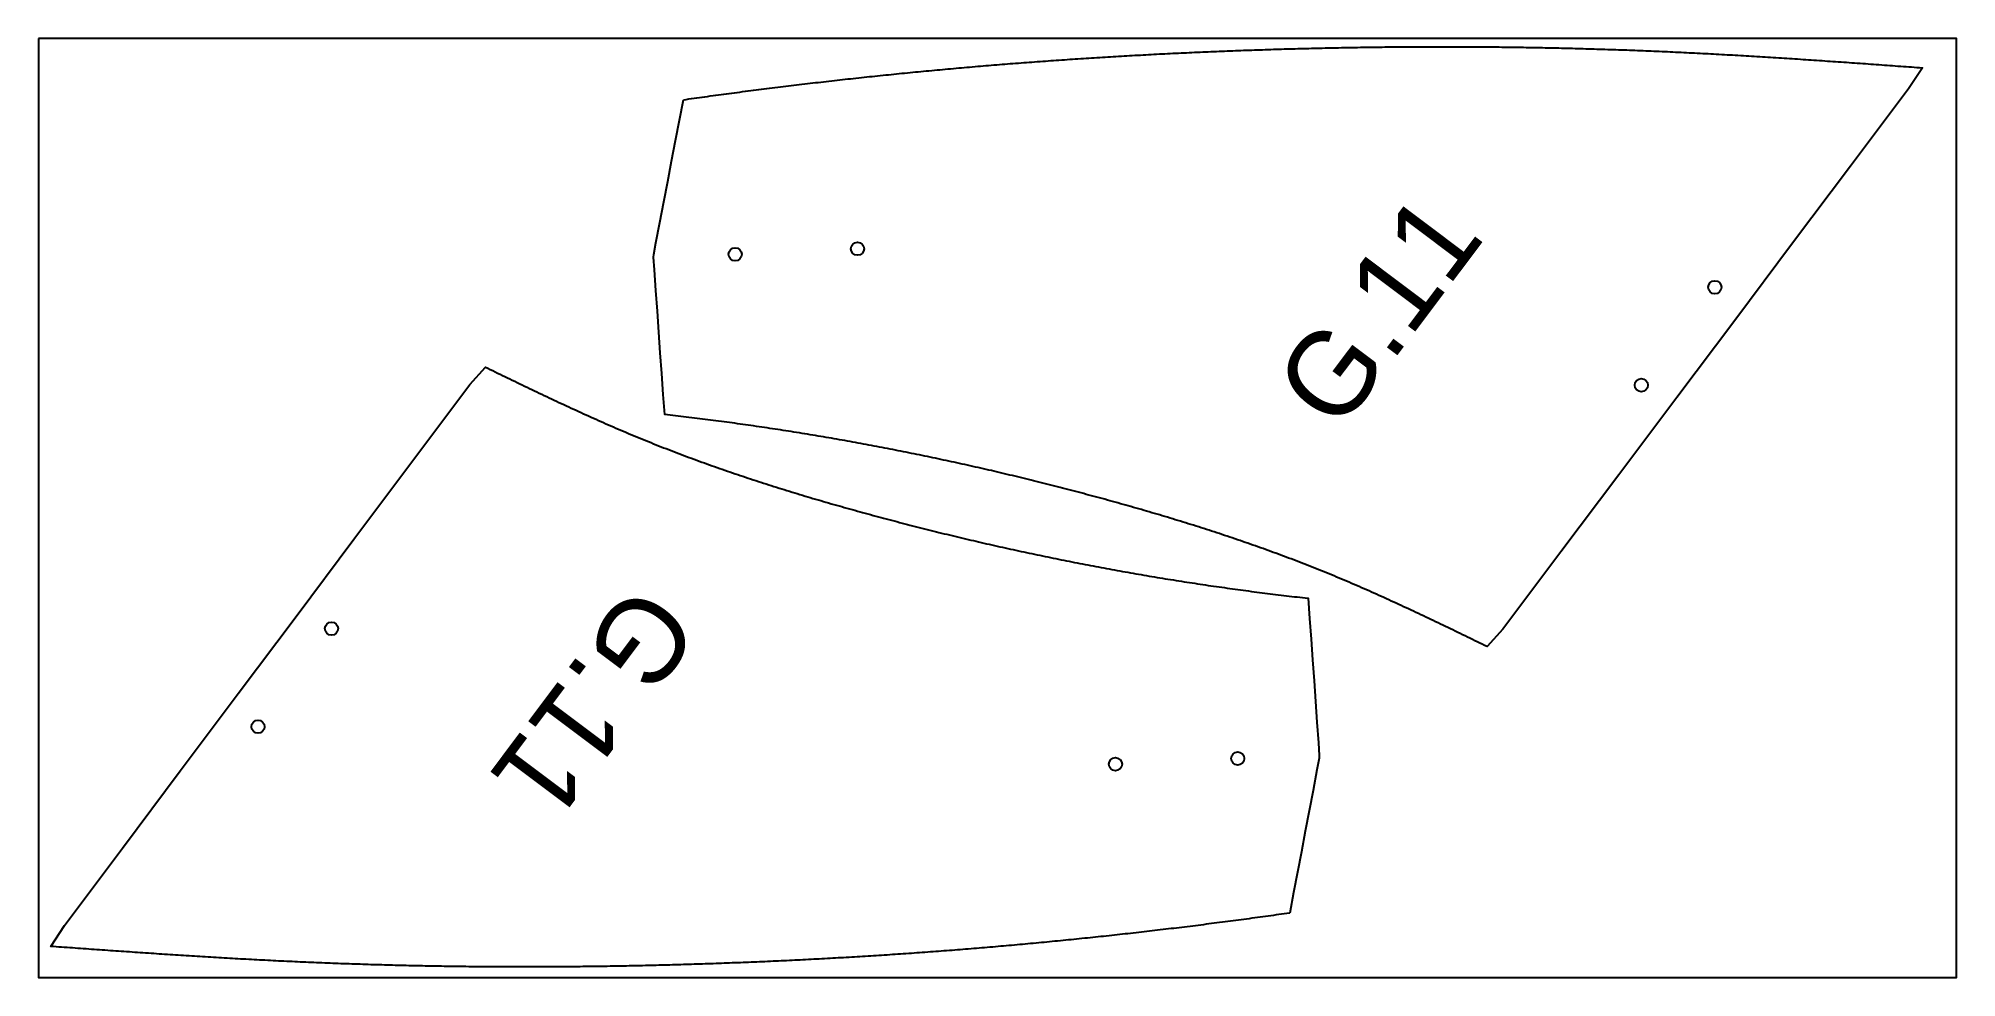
# Model space of a CAD drawing. Extents: x 7.5 to 101.5, y 4.3 to 50.3.
import ezdxf

# ---------------------------------------------------------------- set-up
doc = ezdxf.new("R2010")
doc.units = 0
doc.layers.get('0').update_dxf_attribs({"linetype": 'CONTINUOUS'})
for name, color, linetype in [('ANNOTATION', 7, 'CONTINUOUS'), ('CUT_SHEET', 1, 'CONTINUOUS'), ('DRILLING', 3, 'CONTINUOUS')]:
    doc.layers.add(name, color=color, linetype=linetype)
doc.styles.add('TW_CEN_MT', font='txt')

# ---------------------------------------------------------------- blocks, each defined once
blk = doc.blocks.new('*U4')
at = {"layer": 'ANNOTATION', "color": 7, "style": 'TW_CEN_MT'}
blk.add_text('G.11', height=4.1481, rotation=233.13668, dxfattribs=at).set_placement((36.67, 23.773))
blk = doc.blocks.new('*U5')
at = {"layer": 'ANNOTATION', "color": 7, "style": 'TW_CEN_MT'}
blk.add_text('G.11', height=4.1481, rotation=53.07024, dxfattribs=at).set_placement((71.165, 30.91))

msp = doc.modelspace()

# ---------------------------------------------------------------- linework, layer by layer
for points in [[(39.0719, 47.2774, 0), (39.2037, 47.2961, 0), (39.3356, 47.3147, 0), (39.4675, 47.3333, 0), (39.5994, 47.3517, 0), (39.7313, 47.3702, 0), (39.8633, 47.3885, 0), (39.9952, 47.4068, 0), (40.1271, 47.425, 0), (40.2591, 47.4431, 0), (40.391, 47.4612, 0), (40.523, 47.4792, 0), (40.655, 47.4972, 0), (40.787, 47.515, 0), (40.919, 47.5328, 0), (41.051, 47.5506, 0), (41.183, 47.5683, 0), (41.315, 47.5859, 0), (41.447, 47.6034, 0), (41.5791, 47.6209, 0), (41.7111, 47.6383, 0), (41.8432, 47.6556, 0), (41.9753, 47.6728, 0), (42.1073, 47.69, 0), (42.2394, 47.7072, 0), (42.3715, 47.7242, 0), (42.5036, 47.7412, 0), (42.6357, 47.7581, 0), (42.7678, 47.775, 0), (42.9, 47.7918, 0), (43.0321, 47.8085, 0), (43.1643, 47.8252, 0), (43.2964, 47.8418, 0), (43.4286, 47.8583, 0), (43.5607, 47.8747, 0), (43.6929, 47.8911, 0), (43.8251, 47.9074, 0), (43.9573, 47.9237, 0), (44.0895, 47.9398, 0), (44.2217, 47.9559, 0), (44.3539, 47.972, 0), (44.4861, 47.9879, 0), (44.6184, 48.0039, 0), (44.7506, 48.0197, 0), (44.8829, 48.0355, 0), (45.0151, 48.0512, 0), (45.1474, 48.0668, 0), (45.2797, 48.0823, 0), (45.412, 48.0978, 0), (45.5442, 48.1133, 0), (45.6765, 48.1286, 0), (45.8089, 48.1439, 0), (45.9412, 48.1591, 0), (46.0735, 48.1743, 0), (46.2058, 48.1894, 0), (46.3381, 48.2044, 0), (46.4705, 48.2193, 0), (46.6028, 48.2342, 0), (46.7352, 48.249, 0), (46.8676, 48.2638, 0), (46.9999, 48.2784, 0), (47.1323, 48.2931, 0), (47.2647, 48.3076, 0), (47.3971, 48.3221, 0), (47.5295, 48.3365, 0), (47.6619, 48.3508, 0), (47.7943, 48.3651, 0), (47.9267, 48.3792, 0), (48.0592, 48.3934, 0), (48.1916, 48.4074, 0), (48.3241, 48.4214, 0), (48.4565, 48.4353, 0), (48.589, 48.4492, 0), (48.7214, 48.463, 0), (48.8539, 48.4767, 0), (48.9864, 48.4903, 0), (49.1189, 48.5039, 0), (49.2514, 48.5174, 0), (49.3838, 48.5309, 0), (49.5164, 48.5442, 0), (49.6489, 48.5575, 0), (49.7814, 48.5708, 0), (49.9139, 48.5839, 0), (50.0464, 48.597, 0), (50.179, 48.61, 0), (50.3115, 48.623, 0), (50.4441, 48.6359, 0), (50.5766, 48.6487, 0), (50.7092, 48.6615, 0), (50.8418, 48.6741, 0), (50.9743, 48.6868, 0), (51.1069, 48.6993, 0), (51.2395, 48.7118, 0), (51.3721, 48.7242, 0), (51.5047, 48.7365, 0), (51.6373, 48.7488, 0), (51.7699, 48.761, 0), (51.9025, 48.7731, 0), (52.0351, 48.7852, 0), (52.1678, 48.7972, 0), (52.3004, 48.8091, 0), (52.433, 48.8209, 0), (52.5657, 48.8327, 0), (52.6983, 48.8444, 0), (52.831, 48.8561, 0), (52.9637, 48.8677, 0), (53.0963, 48.8792, 0), (53.229, 48.8906, 0), (53.3617, 48.902, 0), (53.4944, 48.9133, 0), (53.6271, 48.9245, 0), (53.7598, 48.9357, 0), (53.8925, 48.9468, 0), (54.0252, 48.9578, 0), (54.1579, 48.9688, 0), (54.2906, 48.9797, 0), (54.4233, 48.9905, 0), (54.5561, 49.0012, 0), (54.6888, 49.0119, 0), (54.8215, 49.0225, 0), (54.9543, 49.0331, 0), (55.087, 49.0436, 0), (55.2198, 49.054, 0), (55.3525, 49.0643, 0), (55.4853, 49.0746, 0), (55.6181, 49.0848, 0), (55.7509, 49.095, 0), (55.8836, 49.105, 0), (56.0164, 49.115, 0), (56.1492, 49.125, 0), (56.282, 49.1349, 0), (56.4148, 49.1447, 0), (56.5476, 49.1544, 0), (56.6804, 49.1641, 0), (56.8132, 49.1737, 0), (56.9461, 49.1832, 0), (57.0789, 49.1927, 0), (57.2117, 49.2021, 0), (57.3446, 49.2114, 0), (57.4774, 49.2207, 0), (57.6102, 49.2299, 0), (57.7431, 49.239, 0), (57.8759, 49.2481, 0), (58.0088, 49.2571, 0), (58.1417, 49.266, 0), (58.2745, 49.2749, 0), (58.4074, 49.2837, 0), (58.5403, 49.2924, 0), (58.6732, 49.3011, 0), (58.806, 49.3097, 0), (58.9389, 49.3182, 0), (59.0718, 49.3267, 0), (59.2047, 49.3351, 0), (59.3376, 49.3434, 0), (59.4705, 49.3517, 0), (59.6035, 49.3599, 0), (59.7364, 49.368, 0), (59.8693, 49.3761, 0), (60.0022, 49.3841, 0), (60.1352, 49.392, 0), (60.2681, 49.3999, 0), (60.401, 49.4077, 0), (60.534, 49.4155, 0), (60.6669, 49.4231, 0), (60.7999, 49.4308, 0), (60.9328, 49.4383, 0), (61.0658, 49.4458, 0), (61.1987, 49.4532, 0), (61.3317, 49.4605, 0), (61.4647, 49.4678, 0), (61.5977, 49.475, 0), (61.7306, 49.4822, 0), (61.8636, 49.4893, 0), (61.9966, 49.4963, 0), (62.1296, 49.5033, 0), (62.2626, 49.5102, 0), (62.3956, 49.517, 0), (62.5286, 49.5238, 0), (62.6616, 49.5305, 0), (62.7946, 49.5371, 0), (62.9276, 49.5437, 0), (63.0606, 49.5502, 0), (63.1937, 49.5566, 0), (63.3267, 49.563, 0), (63.4597, 49.5693, 0), (63.5927, 49.5755, 0), (63.7258, 49.5817, 0), (63.8588, 49.5878, 0), (63.9919, 49.5939, 0), (64.1249, 49.5999, 0), (64.258, 49.6058, 0), (64.391, 49.6117, 0), (64.5241, 49.6175, 0), (64.6571, 49.6232, 0), (64.7902, 49.6289, 0), (64.9233, 49.6345, 0), (65.0563, 49.64, 0), (65.1894, 49.6455, 0), (65.3225, 49.6509, 0), (65.4556, 49.6563, 0), (65.5886, 49.6616, 0), (65.7217, 49.6668, 0), (65.8548, 49.6719, 0), (65.9879, 49.677, 0), (66.121, 49.6821, 0), (66.2541, 49.6871, 0), (66.3872, 49.692, 0), (66.5203, 49.6968, 0), (66.6534, 49.7016, 0), (66.7865, 49.7063, 0), (66.9196, 49.711, 0), (67.0527, 49.7156, 0), (67.1859, 49.7201, 0), (67.319, 49.7246, 0), (67.4521, 49.729, 0), (67.5852, 49.7333, 0), (67.7184, 49.7376, 0), (67.8515, 49.7418, 0), (67.9846, 49.7459, 0), (68.1178, 49.75, 0), (68.2509, 49.754, 0), (68.384, 49.758, 0), (68.5172, 49.7619, 0), (68.6503, 49.7657, 0), (68.7835, 49.7695, 0), (68.9166, 49.7732, 0), (69.0498, 49.7768, 0), (69.1829, 49.7804, 0), (69.3161, 49.7839, 0), (69.4493, 49.7873, 0), (69.5824, 49.7907, 0), (69.7156, 49.794, 0), (69.8487, 49.7973, 0), (69.9819, 49.8004, 0), (70.1151, 49.8036, 0), (70.2483, 49.8066, 0), (70.3814, 49.8096, 0), (70.5146, 49.8125, 0), (70.6478, 49.8154, 0), (70.7809, 49.8182, 0), (70.9141, 49.8209, 0), (71.0473, 49.8235, 0), (71.1805, 49.8261, 0), (71.3137, 49.8287, 0), (71.4469, 49.8311, 0), (71.58, 49.8335, 0), (71.7132, 49.8359, 0), (71.8464, 49.8381, 0), (71.9796, 49.8403, 0), (72.1128, 49.8424, 0), (72.246, 49.8445, 0), (72.3792, 49.8465, 0), (72.5124, 49.8484, 0), (72.6456, 49.8503, 0), (72.7788, 49.8521, 0), (72.912, 49.8538, 0), (73.0452, 49.8555, 0), (73.1784, 49.8571, 0), (73.3116, 49.8586, 0), (73.4448, 49.8601, 0), (73.578, 49.8615, 0), (73.7112, 49.8628, 0), (73.8444, 49.8641, 0), (73.9776, 49.8653, 0), (74.1108, 49.8664, 0), (74.244, 49.8675, 0), (74.3772, 49.8685, 0), (74.5104, 49.8694, 0), (74.6436, 49.8703, 0), (74.7768, 49.8711, 0), (74.91, 49.8718, 0), (75.0432, 49.8724, 0), (75.1764, 49.873, 0), (75.3096, 49.8735, 0), (75.4428, 49.874, 0), (75.576, 49.8744, 0), (75.7092, 49.8747, 0), (75.8424, 49.8749, 0), (75.9756, 49.8751, 0), (76.1088, 49.8752, 0), (76.242, 49.8753, 0), (76.3752, 49.8752, 0), (76.5084, 49.8751, 0), (76.6416, 49.875, 0), (76.7748, 49.8747, 0), (76.908, 49.8744, 0), (77.0412, 49.8741, 0), (77.1744, 49.8736, 0), (77.3076, 49.8731, 0), (77.4408, 49.8725, 0), (77.574, 49.8719, 0), (77.7072, 49.8711, 0), (77.8404, 49.8704, 0), (77.9736, 49.8695, 0), (78.1068, 49.8686, 0), (78.24, 49.8676, 0), (78.3732, 49.8665, 0), (78.5064, 49.8654, 0), (78.6396, 49.8642, 0), (78.7728, 49.8629, 0), (78.9059, 49.8615, 0), (79.0391, 49.8601, 0), (79.1723, 49.8586, 0), (79.3055, 49.8571, 0), (79.4387, 49.8554, 0), (79.5719, 49.8537, 0), (79.705, 49.852, 0), (79.8382, 49.8501, 0), (79.9714, 49.8482, 0), (80.1046, 49.8462, 0), (80.2378, 49.8442, 0), (80.3709, 49.842, 0), (80.5041, 49.8399, 0), (80.6373, 49.8376, 0), (80.7704, 49.8352, 0), (80.9036, 49.8328, 0), (81.0368, 49.8304, 0), (81.1699, 49.8278, 0), (81.3031, 49.8252, 0), (81.4362, 49.8225, 0), (81.5694, 49.8197, 0), (81.7025, 49.8169, 0), (81.8357, 49.814, 0), (81.9688, 49.811, 0), (82.102, 49.8079, 0), (82.2351, 49.8048, 0), (82.3683, 49.8016, 0), (82.5014, 49.7983, 0), (82.6346, 49.795, 0), (82.7677, 49.7916, 0), (82.9008, 49.7881, 0), (83.034, 49.7845, 0), (83.1671, 49.7809, 0), (83.3002, 49.7772, 0), (83.4333, 49.7734, 0), (83.5664, 49.7695, 0), (83.6996, 49.7656, 0), (83.8327, 49.7616, 0), (83.9658, 49.7575, 0), (84.0989, 49.7534, 0), (84.232, 49.7492, 0), (84.3651, 49.7449, 0), (84.4982, 49.7405, 0), (84.6313, 49.7361, 0), (84.7644, 49.7316, 0), (84.8975, 49.727, 0), (85.0306, 49.7223, 0), (85.1636, 49.7176, 0), (85.2967, 49.7128, 0), (85.4298, 49.7079, 0), (85.5629, 49.7029, 0), (85.6959, 49.6979, 0), (85.829, 49.6928, 0), (85.9621, 49.6876, 0), (86.0951, 49.6824, 0), (86.2282, 49.677, 0), (86.3612, 49.6716, 0), (86.4943, 49.6662, 0), (86.6273, 49.6606, 0), (86.7604, 49.655, 0), (86.8934, 49.6493, 0), (87.0264, 49.6435, 0), (87.1595, 49.6377, 0), (87.2925, 49.6317, 0), (87.4255, 49.6257, 0), (87.5585, 49.6197, 0), (87.6915, 49.6135, 0), (87.8245, 49.6073, 0), (87.9575, 49.601, 0), (88.0905, 49.5946, 0), (88.2235, 49.5882, 0), (88.3565, 49.5817, 0), (88.4895, 49.5751, 0), (88.6225, 49.5684, 0), (88.7555, 49.5617, 0), (88.8885, 49.5549, 0), (89.0214, 49.5481, 0), (89.1544, 49.5412, 0), (89.2874, 49.5342, 0), (89.4203, 49.5271, 0), (89.5533, 49.52, 0), (89.6862, 49.5128, 0), (89.8192, 49.5056, 0), (89.9521, 49.4983, 0), (90.0851, 49.4909, 0), (90.218, 49.4835, 0), (90.351, 49.4761, 0), (90.4839, 49.4685, 0), (90.6168, 49.4609, 0), (90.7498, 49.4533, 0), (90.8827, 49.4456, 0), (91.0156, 49.4378, 0), (91.1485, 49.43, 0), (91.2815, 49.4221, 0), (91.4144, 49.4142, 0), (91.5473, 49.4062, 0), (91.6802, 49.3982, 0), (91.8131, 49.3901, 0), (91.946, 49.382, 0), (92.0789, 49.3738, 0), (92.2118, 49.3656, 0), (92.3447, 49.3573, 0), (92.4776, 49.349, 0), (92.6105, 49.3406, 0), (92.7434, 49.3322, 0), (92.8763, 49.3238, 0), (93.0091, 49.3153, 0), (93.142, 49.3067, 0), (93.2749, 49.2982, 0), (93.4078, 49.2895, 0), (93.5407, 49.2809, 0), (93.6735, 49.2722, 0), (93.8064, 49.2634, 0), (93.9393, 49.2546, 0), (94.0721, 49.2458, 0), (94.205, 49.237, 0), (94.3379, 49.2281, 0), (94.4707, 49.2191, 0), (94.6036, 49.2102, 0), (94.7364, 49.2012, 0), (94.8693, 49.1922, 0), (95.0021, 49.1831, 0), (95.135, 49.174, 0), (95.2678, 49.1649, 0), (95.4007, 49.1557, 0), (95.5335, 49.1466, 0), (95.6664, 49.1373, 0), (95.7992, 49.1281, 0), (95.9321, 49.1188, 0), (96.0649, 49.1096, 0), (96.1978, 49.1002, 0), (96.3306, 49.0909, 0), (96.4634, 49.0815, 0), (96.5963, 49.0722, 0), (96.7291, 49.0627, 0), (96.8619, 49.0533, 0), (96.9948, 49.0439, 0), (97.1276, 49.0344, 0), (97.2604, 49.0249, 0), (97.3932, 49.0154, 0), (97.5261, 49.0059, 0), (97.6589, 48.9963, 0), (97.7917, 48.9868, 0), (97.9246, 48.9772, 0), (98.0574, 48.9676, 0), (98.1902, 48.958, 0), (98.323, 48.9484, 0), (98.4558, 48.9388, 0), (98.5887, 48.9291, 0), (98.7215, 48.9195, 0), (98.8543, 48.9098, 0), (98.9871, 48.9002, 0), (99.1199, 48.8905, 0), (99.2528, 48.8808, 0), (99.3856, 48.8711, 0), (99.5184, 48.8614, 0), (99.6512, 48.8517, 0), (99.784, 48.842, 0), (99.1108, 47.8105, 0), (96.2697, 44.0305, 0), (93.4286, 40.2506, 0), (90.5875, 36.4707, 0), (87.7463, 32.6907, 0), (84.9052, 28.9108, 0), (82.0641, 25.1309, 0), (79.223, 21.351, 0), (78.4527, 20.492, 0), (78.3329, 20.5504, 0), (78.2131, 20.6088, 0), (78.0933, 20.6672, 0), (77.9735, 20.7256, 0), (77.8537, 20.784, 0), (77.7338, 20.8423, 0), (77.6139, 20.9006, 0), (77.4941, 20.9588, 0), (77.3742, 21.017, 0), (77.2542, 21.0752, 0), (77.1343, 21.1333, 0), (77.0143, 21.1913, 0), (76.8944, 21.2493, 0), (76.7744, 21.3073, 0), (76.6543, 21.3651, 0), (76.5343, 21.4229, 0), (76.4142, 21.4807, 0), (76.2941, 21.5383, 0), (76.1739, 21.5959, 0), (76.0537, 21.6535, 0), (75.9335, 21.7109, 0), (75.8132, 21.7682, 0), (75.693, 21.8255, 0), (75.5726, 21.8826, 0), (75.4522, 21.9397, 0), (75.3318, 21.9967, 0), (75.2114, 22.0535, 0), (75.0909, 22.1103, 0), (74.9703, 22.1669, 0), (74.8497, 22.2234, 0), (74.7291, 22.2798, 0), (74.6084, 22.3361, 0), (74.4876, 22.3923, 0), (74.3668, 22.4483, 0), (74.246, 22.5042, 0), (74.1251, 22.56, 0), (74.0041, 22.6156, 0), (73.8831, 22.6711, 0), (73.762, 22.7264, 0), (73.6408, 22.7816, 0), (73.5196, 22.8367, 0), (73.3983, 22.8916, 0), (73.277, 22.9463, 0), (73.1556, 23.0009, 0), (73.0341, 23.0553, 0), (72.9125, 23.1095, 0), (72.7909, 23.1636, 0), (72.6692, 23.2174, 0), (72.5475, 23.2711, 0), (72.4256, 23.3247, 0), (72.3037, 23.378, 0), (72.1817, 23.4311, 0), (72.0596, 23.4841, 0), (71.9374, 23.5368, 0), (71.8152, 23.5894, 0), (71.6928, 23.6417, 0), (71.5704, 23.6939, 0), (71.4479, 23.7458, 0), (71.3253, 23.7975, 0), (71.2026, 23.849, 0), (71.0798, 23.9003, 0), (70.957, 23.9514, 0), (70.834, 24.0022, 0), (70.7109, 24.0528, 0), (70.5877, 24.1032, 0), (70.4645, 24.1533, 0), (70.3411, 24.2032, 0), (70.2177, 24.2529, 0), (70.0941, 24.3023, 0), (69.9705, 24.3515, 0), (69.8468, 24.4005, 0), (69.7229, 24.4493, 0), (69.599, 24.4978, 0), (69.475, 24.5461, 0), (69.3509, 24.5942, 0), (69.2267, 24.6421, 0), (69.1025, 24.6898, 0), (68.9781, 24.7372, 0), (68.8537, 24.7844, 0), (68.7291, 24.8314, 0), (68.6045, 24.8782, 0), (68.4798, 24.9248, 0), (68.355, 24.9712, 0), (68.2302, 25.0174, 0), (68.1052, 25.0633, 0), (67.9802, 25.1091, 0), (67.8551, 25.1547, 0), (67.7299, 25.2, 0), (67.6046, 25.2452, 0), (67.4793, 25.2901, 0), (67.3538, 25.3349, 0), (67.2283, 25.3794, 0), (67.1028, 25.4238, 0), (66.9771, 25.4679, 0), (66.8514, 25.5119, 0), (66.7256, 25.5557, 0), (66.5997, 25.5993, 0), (66.4738, 25.6426, 0), (66.3478, 25.6859, 0), (66.2217, 25.7289, 0), (66.0956, 25.7717, 0), (65.9693, 25.8144, 0), (65.8431, 25.8568, 0), (65.7167, 25.8991, 0), (65.5903, 25.9412, 0), (65.4638, 25.9831, 0), (65.3373, 26.0249, 0), (65.2107, 26.0665, 0), (65.084, 26.1078, 0), (64.9572, 26.1491, 0), (64.8305, 26.1901, 0), (64.7036, 26.231, 0), (64.5767, 26.2717, 0), (64.4497, 26.3123, 0), (64.3227, 26.3526, 0), (64.1956, 26.3928, 0), (64.0684, 26.4329, 0), (63.9412, 26.4728, 0), (63.814, 26.5125, 0), (63.6867, 26.552, 0), (63.5593, 26.5915, 0), (63.4319, 26.6307, 0), (63.3044, 26.6698, 0), (63.1769, 26.7087, 0), (63.0493, 26.7475, 0), (62.9217, 26.7861, 0), (62.7941, 26.8246, 0), (62.6664, 26.8629, 0), (62.5386, 26.9011, 0), (62.4108, 26.9392, 0), (62.2829, 26.977, 0), (62.155, 27.0148, 0), (62.0271, 27.0524, 0), (61.8991, 27.0898, 0), (61.7711, 27.1272, 0), (61.643, 27.1644, 0), (61.5149, 27.2014, 0), (61.3868, 27.2383, 0), (61.2586, 27.2751, 0), (61.1304, 27.3117, 0), (61.0021, 27.3482, 0), (60.8738, 27.3846, 0), (60.7455, 27.4209, 0), (60.6171, 27.457, 0), (60.4887, 27.493, 0), (60.3603, 27.5289, 0), (60.2318, 27.5646, 0), (60.1033, 27.6002, 0), (59.9748, 27.6357, 0), (59.8462, 27.6711, 0), (59.7176, 27.7064, 0), (59.589, 27.7415, 0), (59.4603, 27.7766, 0), (59.3317, 27.8115, 0), (59.203, 27.8463, 0), (59.0742, 27.8809, 0), (58.9455, 27.9155, 0), (58.8167, 27.9499, 0), (58.6879, 27.9843, 0), (58.559, 28.0185, 0), (58.4301, 28.0526, 0), (58.3012, 28.0865, 0), (58.1723, 28.1204, 0), (58.0433, 28.1541, 0), (57.9143, 28.1877, 0), (57.7853, 28.2212, 0), (57.6563, 28.2546, 0), (57.5272, 28.2879, 0), (57.3981, 28.321, 0), (57.269, 28.354, 0), (57.1398, 28.3869, 0), (57.0106, 28.4197, 0), (56.8814, 28.4524, 0), (56.7522, 28.4849, 0), (56.6229, 28.5173, 0), (56.4936, 28.5496, 0), (56.3643, 28.5818, 0), (56.235, 28.6139, 0), (56.1056, 28.6458, 0), (55.9762, 28.6777, 0), (55.8468, 28.7094, 0), (55.7173, 28.741, 0), (55.5878, 28.7724, 0), (55.4583, 28.8038, 0), (55.3288, 28.835, 0), (55.1992, 28.8661, 0), (55.0696, 28.8971, 0), (54.94, 28.928, 0), (54.8104, 28.9587, 0), (54.6807, 28.9893, 0), (54.551, 29.0198, 0), (54.4213, 29.0502, 0), (54.2915, 29.0805, 0), (54.1618, 29.1106, 0), (54.032, 29.1406, 0), (53.9021, 29.1705, 0), (53.7723, 29.2003, 0), (53.6424, 29.23, 0), (53.5125, 29.2595, 0), (53.3826, 29.2889, 0), (53.2526, 29.3182, 0), (53.1226, 29.3474, 0), (52.9926, 29.3765, 0), (52.8626, 29.4054, 0), (52.7325, 29.4342, 0), (52.6025, 29.4629, 0), (52.4724, 29.4914, 0), (52.3422, 29.5199, 0), (52.2121, 29.5482, 0), (52.0819, 29.5764, 0), (51.9517, 29.6045, 0), (51.8214, 29.6324, 0), (51.6912, 29.6603, 0), (51.5609, 29.688, 0), (51.4306, 29.7156, 0), (51.3003, 29.743, 0), (51.1699, 29.7704, 0), (51.0395, 29.7976, 0), (50.9091, 29.8247, 0), (50.7787, 29.8516, 0), (50.6482, 29.8785, 0), (50.5178, 29.9052, 0), (50.3873, 29.9318, 0), (50.2567, 29.9583, 0), (50.1262, 29.9847, 0), (49.9956, 30.0109, 0), (49.865, 30.037, 0), (49.7344, 30.063, 0), (49.6037, 30.0889, 0), (49.4731, 30.1146, 0), (49.3424, 30.1402, 0), (49.2117, 30.1657, 0), (49.0809, 30.1911, 0), (48.9502, 30.2163, 0), (48.8194, 30.2414, 0), (48.6886, 30.2664, 0), (48.5577, 30.2913, 0), (48.4269, 30.316, 0), (48.296, 30.3407, 0), (48.1651, 30.3652, 0), (48.0341, 30.3895, 0), (47.9032, 30.4138, 0), (47.7722, 30.4379, 0), (47.6412, 30.4619, 0), (47.5102, 30.4858, 0), (47.3792, 30.5095, 0), (47.2481, 30.5332, 0), (47.117, 30.5567, 0), (46.9859, 30.58, 0), (46.8548, 30.6033, 0), (46.7236, 30.6264, 0), (46.5924, 30.6494, 0), (46.4612, 30.6723, 0), (46.33, 30.695, 0), (46.1988, 30.7176, 0), (46.0675, 30.7401, 0), (45.9362, 30.7625, 0), (45.8049, 30.7847, 0), (45.6736, 30.8069, 0), (45.5422, 30.8288, 0), (45.4109, 30.8507, 0), (45.2795, 30.8724, 0), (45.1481, 30.8941, 0), (45.0166, 30.9155, 0), (44.8852, 30.9369, 0), (44.7537, 30.9581, 0), (44.6222, 30.9792, 0), (44.4906, 31.0002, 0), (44.3591, 31.0211, 0), (44.2275, 31.0418, 0), (44.0959, 31.0624, 0), (43.9643, 31.0829, 0), (43.8327, 31.1032, 0), (43.7011, 31.1234, 0), (43.5694, 31.1435, 0), (43.4377, 31.1635, 0), (43.306, 31.1833, 0), (43.1743, 31.203, 0), (43.0425, 31.2226, 0), (42.9107, 31.2421, 0), (42.7789, 31.2614, 0), (42.6471, 31.2806, 0), (42.5153, 31.2997, 0), (42.3835, 31.3187, 0), (42.2516, 31.3375, 0), (42.1197, 31.3562, 0), (41.9878, 31.3748, 0), (41.8559, 31.3932, 0), (41.7239, 31.4116, 0), (41.592, 31.4298, 0), (41.46, 31.4478, 0), (41.328, 31.4658, 0), (41.196, 31.4836, 0), (41.064, 31.5013, 0), (40.9319, 31.5189, 0), (40.7998, 31.5364, 0), (40.6677, 31.5537, 0), (40.5356, 31.5709, 0), (40.4035, 31.588, 0), (40.2714, 31.6049, 0), (40.1392, 31.6218, 0), (40.0071, 31.6385, 0), (39.8749, 31.655, 0), (39.7427, 31.6715, 0), (39.6105, 31.6878, 0), (39.4782, 31.704, 0), (39.346, 31.7201, 0), (39.2137, 31.7361, 0), (39.0814, 31.7519, 0), (38.9491, 31.7676, 0), (38.8168, 31.7832, 0), (38.6845, 31.7987, 0), (38.5521, 31.814, 0), (38.4198, 31.8292, 0), (38.2874, 31.8443, 0), (38.155, 31.8593, 0), (38.0817, 32.8469, 0), (38.0102, 33.864, 0), (37.9386, 34.8811, 0), (37.8671, 35.8983, 0), (37.7956, 36.9154, 0), (37.7241, 37.9325, 0), (37.6525, 38.9497, 0), (37.6115, 39.5596, 0), (37.6192, 39.6926, 0), (37.7273, 40.2677, 0), (37.9194, 41.2691, 0), (38.1115, 42.2705, 0), (38.3036, 43.2719, 0), (38.4956, 44.2732, 0), (38.6877, 45.2746, 0), (38.8798, 46.276, 0), (39.0719, 47.2774, 0)], [(68.7817, 7.44368, 0), (68.6499, 7.42484, 0), (68.518, 7.40607, 0), (68.3862, 7.38737, 0), (68.2543, 7.36873, 0), (68.1224, 7.35017, 0), (67.9905, 7.33167, 0), (67.8586, 7.31324, 0), (67.7267, 7.29487, 0), (67.5947, 7.27657, 0), (67.4628, 7.25835, 0), (67.3308, 7.24018, 0), (67.1989, 7.22209, 0), (67.0669, 7.20406, 0), (66.9349, 7.18611, 0), (66.803, 7.16821, 0), (66.671, 7.15039, 0), (66.539, 7.13264, 0), (66.407, 7.11495, 0), (66.2749, 7.09733, 0), (66.1429, 7.07978, 0), (66.0109, 7.06229, 0), (65.8788, 7.04487, 0), (65.7468, 7.02753, 0), (65.6147, 7.01025, 0), (65.4826, 6.99303, 0), (65.3505, 6.97589, 0), (65.2185, 6.95881, 0), (65.0864, 6.9418, 0), (64.9542, 6.92486, 0), (64.8221, 6.90799, 0), (64.69, 6.89118, 0), (64.5579, 6.87444, 0), (64.4257, 6.85777, 0), (64.2936, 6.84117, 0), (64.1614, 6.82464, 0), (64.0293, 6.80817, 0), (63.8971, 6.79177, 0), (63.7649, 6.77544, 0), (63.6327, 6.75918, 0), (63.5005, 6.74299, 0), (63.3683, 6.72687, 0), (63.2361, 6.71081, 0), (63.1039, 6.69482, 0), (62.9716, 6.6789, 0), (62.8394, 6.66305, 0), (62.7071, 6.64726, 0), (62.5749, 6.63155, 0), (62.4426, 6.6159, 0), (62.3103, 6.60032, 0), (62.1781, 6.58481, 0), (62.0458, 6.56936, 0), (61.9135, 6.55399, 0), (61.7812, 6.53868, 0), (61.6489, 6.52345, 0), (61.5165, 6.50828, 0), (61.3842, 6.49317, 0), (61.2519, 6.47814, 0), (61.1195, 6.46318, 0), (60.9872, 6.44828, 0), (60.8548, 6.43345, 0), (60.7225, 6.41869, 0), (60.5901, 6.404, 0), (60.4577, 6.38938, 0), (60.3254, 6.37483, 0), (60.193, 6.36034, 0), (60.0606, 6.34593, 0), (59.9282, 6.33158, 0), (59.7957, 6.3173, 0), (59.6633, 6.30309, 0), (59.5309, 6.28895, 0), (59.3985, 6.27487, 0), (59.266, 6.26087, 0), (59.1336, 6.24693, 0), (59.0011, 6.23306, 0), (58.8687, 6.21926, 0), (58.7362, 6.20553, 0), (58.6037, 6.19187, 0), (58.4712, 6.17828, 0), (58.3387, 6.16476, 0), (58.2062, 6.1513, 0), (58.0737, 6.13791, 0), (57.9412, 6.1246, 0), (57.8087, 6.11135, 0), (57.6762, 6.09817, 0), (57.5437, 6.08506, 0), (57.4111, 6.07201, 0), (57.2786, 6.05904, 0), (57.146, 6.04614, 0), (57.0135, 6.0333, 0), (56.8809, 6.02054, 0), (56.7484, 6.00784, 0), (56.6158, 5.99521, 0), (56.4832, 5.98265, 0), (56.3506, 5.97016, 0), (56.218, 5.95774, 0), (56.0854, 5.94539, 0), (55.9528, 5.9331, 0), (55.8202, 5.92089, 0), (55.6876, 5.90874, 0), (55.555, 5.89667, 0), (55.4224, 5.88466, 0), (55.2897, 5.87272, 0), (55.1571, 5.86085, 0), (55.0245, 5.84905, 0), (54.8918, 5.83732, 0), (54.7591, 5.82566, 0), (54.6265, 5.81407, 0), (54.4938, 5.80254, 0), (54.3611, 5.79109, 0), (54.2285, 5.7797, 0), (54.0958, 5.76838, 0), (53.9631, 5.75713, 0), (53.8304, 5.74595, 0), (53.6977, 5.73484, 0), (53.565, 5.72379, 0), (53.4323, 5.71281, 0), (53.2996, 5.70191, 0), (53.1668, 5.69107, 0), (53.0341, 5.68029, 0), (52.9014, 5.66959, 0), (52.7687, 5.65895, 0), (52.6359, 5.64839, 0), (52.5032, 5.63789, 0), (52.3704, 5.62745, 0), (52.2376, 5.61709, 0), (52.1049, 5.60679, 0), (51.9721, 5.59656, 0), (51.8393, 5.5864, 0), (51.7066, 5.57631, 0), (51.5738, 5.56628, 0), (51.441, 5.55632, 0), (51.3082, 5.54643, 0), (51.1754, 5.53661, 0), (51.0426, 5.52685, 0), (50.9098, 5.51716, 0), (50.777, 5.50754, 0), (50.6441, 5.49798, 0), (50.5113, 5.4885, 0), (50.3785, 5.47907, 0), (50.2457, 5.46972, 0), (50.1128, 5.46043, 0), (49.98, 5.45121, 0), (49.8471, 5.44206, 0), (49.7143, 5.43297, 0), (49.5814, 5.42395, 0), (49.4486, 5.415, 0), (49.3157, 5.40611, 0), (49.1828, 5.39729, 0), (49.0499, 5.38853, 0), (48.9171, 5.37984, 0), (48.7842, 5.37122, 0), (48.6513, 5.36267, 0), (48.5184, 5.35418, 0), (48.3855, 5.34575, 0), (48.2526, 5.3374, 0), (48.1197, 5.3291, 0), (47.9868, 5.32088, 0), (47.8538, 5.31272, 0), (47.7209, 5.30463, 0), (47.588, 5.2966, 0), (47.4551, 5.28864, 0), (47.3221, 5.28074, 0), (47.1892, 5.27291, 0), (47.0563, 5.26514, 0), (46.9233, 5.25744, 0), (46.7904, 5.24981, 0), (46.6574, 5.24224, 0), (46.5244, 5.23474, 0), (46.3915, 5.2273, 0), (46.2585, 5.21993, 0), (46.1255, 5.21262, 0), (45.9926, 5.20538, 0), (45.8596, 5.1982, 0), (45.7266, 5.19109, 0), (45.5936, 5.18404, 0), (45.4606, 5.17706, 0), (45.3276, 5.17014, 0), (45.1946, 5.16328, 0), (45.0616, 5.1565, 0), (44.9286, 5.14977, 0), (44.7956, 5.14311, 0), (44.6626, 5.13652, 0), (44.5296, 5.12999, 0), (44.3966, 5.12352, 0), (44.2635, 5.11712, 0), (44.1305, 5.11078, 0), (43.9975, 5.10451, 0), (43.8645, 5.0983, 0), (43.7314, 5.09216, 0), (43.5984, 5.08608, 0), (43.4653, 5.08006, 0), (43.3323, 5.07411, 0), (43.1992, 5.06822, 0), (43.0662, 5.06239, 0), (42.9331, 5.05663, 0), (42.8, 5.05093, 0), (42.667, 5.0453, 0), (42.5339, 5.03973, 0), (42.4008, 5.03422, 0), (42.2678, 5.02878, 0), (42.1347, 5.0234, 0), (42.0016, 5.01809, 0), (41.8685, 5.01283, 0), (41.7354, 5.00764, 0), (41.6023, 5.00252, 0), (41.4692, 4.99745, 0), (41.3361, 4.99245, 0), (41.203, 4.98752, 0), (41.0699, 4.98264, 0), (40.9368, 4.97783, 0), (40.8037, 4.97309, 0), (40.6706, 4.9684, 0), (40.5375, 4.96378, 0), (40.4044, 4.95922, 0), (40.2712, 4.95473, 0), (40.1381, 4.9503, 0), (40.005, 4.94593, 0), (39.8719, 4.94163, 0), (39.7387, 4.93739, 0), (39.6056, 4.93322, 0), (39.4725, 4.92911, 0), (39.3393, 4.92506, 0), (39.2062, 4.92108, 0), (39.073, 4.91716, 0), (38.9399, 4.91331, 0), (38.8067, 4.90952, 0), (38.6736, 4.9058, 0), (38.5404, 4.90214, 0), (38.4073, 4.89854, 0), (38.2741, 4.89501, 0), (38.141, 4.89154, 0), (38.0078, 4.88814, 0), (37.8746, 4.88481, 0), (37.7415, 4.88154, 0), (37.6083, 4.87833, 0), (37.4751, 4.87519, 0), (37.342, 4.87211, 0), (37.2088, 4.8691, 0), (37.0756, 4.86616, 0), (36.9425, 4.86328, 0), (36.8093, 4.86047, 0), (36.6761, 4.85772, 0), (36.5429, 4.85504, 0), (36.4097, 4.85242, 0), (36.2766, 4.84987, 0), (36.1434, 4.84739, 0), (36.0102, 4.84497, 0), (35.877, 4.84262, 0), (35.7438, 4.84033, 0), (35.6106, 4.83811, 0), (35.4774, 4.83596, 0), (35.3442, 4.83387, 0), (35.2111, 4.83185, 0), (35.0779, 4.8299, 0), (34.9447, 4.82801, 0), (34.8115, 4.82619, 0), (34.6783, 4.82444, 0), (34.5451, 4.82275, 0), (34.4119, 4.82113, 0), (34.2787, 4.81958, 0), (34.1455, 4.81809, 0), (34.0123, 4.81668, 0), (33.8791, 4.81533, 0), (33.7459, 4.81404, 0), (33.6127, 4.81283, 0), (33.4795, 4.81168, 0), (33.3463, 4.8106, 0), (33.2131, 4.80958, 0), (33.0799, 4.80864, 0), (32.9467, 4.80776, 0), (32.8135, 4.80695, 0), (32.6803, 4.80621, 0), (32.5471, 4.80554, 0), (32.4139, 4.80493, 0), (32.2807, 4.80439, 0), (32.1475, 4.80393, 0), (32.0143, 4.80353, 0), (31.881, 4.80319, 0), (31.7478, 4.80293, 0), (31.6146, 4.80274, 0), (31.4814, 4.80261, 0), (31.3482, 4.80255, 0), (31.215, 4.80256, 0), (31.0818, 4.80264, 0), (30.9486, 4.80279, 0), (30.8154, 4.80301, 0), (30.6822, 4.8033, 0), (30.549, 4.80366, 0), (30.4158, 4.80408, 0), (30.2826, 4.80458, 0), (30.1494, 4.80514, 0), (30.0162, 4.80578, 0), (29.883, 4.80648, 0), (29.7498, 4.80726, 0), (29.6167, 4.8081, 0), (29.4835, 4.80901, 0), (29.3503, 4.81, 0), (29.2171, 4.81105, 0), (29.0839, 4.81218, 0), (28.9507, 4.81337, 0), (28.8175, 4.81463, 0), (28.6843, 4.81597, 0), (28.5511, 4.81737, 0), (28.4179, 4.81885, 0), (28.2848, 4.82039, 0), (28.1516, 4.82201, 0), (28.0184, 4.8237, 0), (27.8852, 4.82546, 0), (27.752, 4.82729, 0), (27.6189, 4.82919, 0), (27.4857, 4.83116, 0), (27.3525, 4.8332, 0), (27.2193, 4.83531, 0), (27.0862, 4.8375, 0), (26.953, 4.83975, 0), (26.8198, 4.84208, 0), (26.6867, 4.84448, 0), (26.5535, 4.84695, 0), (26.4204, 4.84949, 0), (26.2872, 4.8521, 0), (26.154, 4.85479, 0), (26.0209, 4.85755, 0), (25.8877, 4.86038, 0), (25.7546, 4.86328, 0), (25.6214, 4.86625, 0), (25.4883, 4.8693, 0), (25.3551, 4.87241, 0), (25.222, 4.8756, 0), (25.0889, 4.87887, 0), (24.9557, 4.8822, 0), (24.8226, 4.88561, 0), (24.6895, 4.88909, 0), (24.5563, 4.89264, 0), (24.4232, 4.89627, 0), (24.2901, 4.89997, 0), (24.157, 4.90374, 0), (24.0238, 4.90758, 0), (23.8907, 4.9115, 0), (23.7576, 4.91549, 0), (23.6245, 4.91956, 0), (23.4914, 4.9237, 0), (23.3583, 4.92791, 0), (23.2252, 4.93219, 0), (23.0921, 4.93655, 0), (22.959, 4.94098, 0), (22.8259, 4.94549, 0), (22.6928, 4.95007, 0), (22.5597, 4.95472, 0), (22.4267, 4.95945, 0), (22.2936, 4.96425, 0), (22.1605, 4.96913, 0), (22.0274, 4.97408, 0), (21.8944, 4.9791, 0), (21.7613, 4.9842, 0), (21.6282, 4.98937, 0), (21.4952, 4.99462, 0), (21.3621, 4.99994, 0), (21.2291, 5.00534, 0), (21.096, 5.01081, 0), (20.963, 5.01635, 0), (20.83, 5.02198, 0), (20.6969, 5.02767, 0), (20.5639, 5.03344, 0), (20.4309, 5.03929, 0), (20.2978, 5.04521, 0), (20.1648, 5.05121, 0), (20.0318, 5.05728, 0), (19.8988, 5.06342, 0), (19.7658, 5.06963, 0), (19.6328, 5.07592, 0), (19.4998, 5.08228, 0), (19.3668, 5.0887, 0), (19.2338, 5.0952, 0), (19.1008, 5.10176, 0), (18.9678, 5.10839, 0), (18.8348, 5.11509, 0), (18.7019, 5.12186, 0), (18.5689, 5.12869, 0), (18.4359, 5.13558, 0), (18.303, 5.14254, 0), (18.17, 5.14956, 0), (18.037, 5.15664, 0), (17.9041, 5.16379, 0), (17.7711, 5.17099, 0), (17.6382, 5.17825, 0), (17.5052, 5.18558, 0), (17.3723, 5.19296, 0), (17.2393, 5.2004, 0), (17.1064, 5.2079, 0), (16.9735, 5.21545, 0), (16.8405, 5.22306, 0), (16.7076, 5.23072, 0), (16.5747, 5.23843, 0), (16.4418, 5.2462, 0), (16.3088, 5.25402, 0), (16.1759, 5.26189, 0), (16.043, 5.26982, 0), (15.9101, 5.27779, 0), (15.7772, 5.28581, 0), (15.6443, 5.29388, 0), (15.5114, 5.302, 0), (15.3785, 5.31016, 0), (15.2456, 5.31837, 0), (15.1127, 5.32663, 0), (14.9798, 5.33493, 0), (14.8469, 5.34327, 0), (14.714, 5.35166, 0), (14.5811, 5.36008, 0), (14.4482, 5.36855, 0), (14.3153, 5.37707, 0), (14.1824, 5.38562, 0), (14.0496, 5.3942, 0), (13.9167, 5.40283, 0), (13.7838, 5.4115, 0), (13.6509, 5.4202, 0), (13.5181, 5.42894, 0), (13.3852, 5.43771, 0), (13.2523, 5.44652, 0), (13.1194, 5.45536, 0), (12.9866, 5.46423, 0), (12.8537, 5.47314, 0), (12.7209, 5.48208, 0), (12.588, 5.49104, 0), (12.4551, 5.50004, 0), (12.3223, 5.50907, 0), (12.1894, 5.51812, 0), (12.0566, 5.52721, 0), (11.9237, 5.53632, 0), (11.7909, 5.54545, 0), (11.658, 5.55461, 0), (11.5252, 5.5638, 0), (11.3923, 5.57301, 0), (11.2595, 5.58224, 0), (11.1266, 5.59149, 0), (10.9938, 5.60077, 0), (10.8609, 5.61006, 0), (10.7281, 5.61938, 0), (10.5953, 5.62871, 0), (10.4624, 5.63806, 0), (10.3296, 5.64744, 0), (10.1967, 5.65682, 0), (10.0639, 5.66623, 0), (9.93107, 5.67564, 0), (9.79824, 5.68508, 0), (9.6654, 5.69452, 0), (9.53257, 5.70398, 0), (9.39974, 5.71345, 0), (9.2669, 5.72293, 0), (9.13407, 5.73243, 0), (9.00124, 5.74193, 0), (8.86841, 5.75144, 0), (8.73558, 5.76096, 0), (8.60275, 5.77049, 0), (8.46992, 5.78003, 0), (8.33709, 5.78957, 0), (8.20426, 5.79911, 0), (8.07143, 5.80866, 0), (8.74345, 6.841, 0), (11.5802, 10.6242, 0), (14.4169, 14.4074, 0), (17.2537, 18.1907, 0), (20.0904, 21.9739, 0), (22.9271, 25.7571, 0), (25.7639, 29.5403, 0), (28.6006, 33.3236, 0), (29.3698, 34.1834, 0), (29.4897, 34.1251, 0), (29.6096, 34.0668, 0), (29.7295, 34.0086, 0), (29.8494, 33.9503, 0), (29.9693, 33.8921, 0), (30.0892, 33.834, 0), (30.2091, 33.7758, 0), (30.3291, 33.7177, 0), (30.449, 33.6597, 0), (30.569, 33.6016, 0), (30.689, 33.5437, 0), (30.809, 33.4858, 0), (30.9291, 33.4279, 0), (31.0492, 33.3701, 0), (31.1693, 33.3124, 0), (31.2894, 33.2547, 0), (31.4096, 33.1971, 0), (31.5297, 33.1396, 0), (31.65, 33.0821, 0), (31.7702, 33.0247, 0), (31.8905, 32.9674, 0), (32.0108, 32.9102, 0), (32.1312, 32.8531, 0), (32.2516, 32.7961, 0), (32.372, 32.7392, 0), (32.4925, 32.6824, 0), (32.613, 32.6257, 0), (32.7336, 32.569, 0), (32.8542, 32.5125, 0), (32.9749, 32.4562, 0), (33.0956, 32.3999, 0), (33.2163, 32.3437, 0), (33.3371, 32.2877, 0), (33.458, 32.2318, 0), (33.5789, 32.1761, 0), (33.6999, 32.1204, 0), (33.8209, 32.065, 0), (33.942, 32.0096, 0), (34.0632, 31.9544, 0), (34.1844, 31.8993, 0), (34.3057, 31.8444, 0), (34.427, 31.7897, 0), (34.5484, 31.7351, 0), (34.6699, 31.6807, 0), (34.7914, 31.6264, 0), (34.9131, 31.5723, 0), (35.0348, 31.5184, 0), (35.1565, 31.4647, 0), (35.2783, 31.4111, 0), (35.4003, 31.3577, 0), (35.5222, 31.3045, 0), (35.6443, 31.2515, 0), (35.7665, 31.1987, 0), (35.8887, 31.1461, 0), (36.011, 31.0937, 0), (36.1334, 31.0415, 0), (36.2559, 30.9895, 0), (36.3785, 30.9377, 0), (36.5011, 30.8861, 0), (36.6239, 30.8348, 0), (36.7467, 30.7836, 0), (36.8696, 30.7327, 0), (36.9927, 30.682, 0), (37.1158, 30.6316, 0), (37.239, 30.5814, 0), (37.3623, 30.5314, 0), (37.4857, 30.4816, 0), (37.6093, 30.4321, 0), (37.7329, 30.3828, 0), (37.8566, 30.3337, 0), (37.9803, 30.2849, 0), (38.1042, 30.2363, 0), (38.2282, 30.1879, 0), (38.3523, 30.1397, 0), (38.4764, 30.0917, 0), (38.6007, 30.044, 0), (38.725, 29.9965, 0), (38.8494, 29.9492, 0), (38.9739, 29.9021, 0), (39.0985, 29.8552, 0), (39.2232, 29.8086, 0), (39.3479, 29.7621, 0), (39.4728, 29.7159, 0), (39.5977, 29.6699, 0), (39.7227, 29.6241, 0), (39.8478, 29.5784, 0), (39.9729, 29.533, 0), (40.0982, 29.4878, 0), (40.2235, 29.4428, 0), (40.3489, 29.398, 0), (40.4744, 29.3534, 0), (40.5999, 29.309, 0), (40.7255, 29.2648, 0), (40.8512, 29.2208, 0), (40.977, 29.177, 0), (41.1028, 29.1333, 0), (41.2288, 29.0899, 0), (41.3548, 29.0467, 0), (41.4808, 29.0036, 0), (41.6069, 28.9607, 0), (41.7331, 28.918, 0), (41.8594, 28.8755, 0), (41.9857, 28.8332, 0), (42.1121, 28.7911, 0), (42.2386, 28.7491, 0), (42.3651, 28.7073, 0), (42.4917, 28.6657, 0), (42.6184, 28.6243, 0), (42.7451, 28.5831, 0), (42.8719, 28.542, 0), (42.9987, 28.5011, 0), (43.1256, 28.4604, 0), (43.2526, 28.4198, 0), (43.3796, 28.3794, 0), (43.5067, 28.3392, 0), (43.6338, 28.2991, 0), (43.761, 28.2592, 0), (43.8883, 28.2195, 0), (44.0156, 28.1799, 0), (44.1429, 28.1405, 0), (44.2703, 28.1012, 0), (44.3978, 28.0621, 0), (44.5253, 28.0232, 0), (44.6529, 27.9844, 0), (44.7805, 27.9458, 0), (44.9081, 27.9073, 0), (45.0358, 27.869, 0), (45.1636, 27.8308, 0), (45.2914, 27.7927, 0), (45.4193, 27.7549, 0), (45.5472, 27.7171, 0), (45.6751, 27.6795, 0), (45.8031, 27.6421, 0), (45.9311, 27.6048, 0), (46.0592, 27.5676, 0), (46.1873, 27.5306, 0), (46.3154, 27.4937, 0), (46.4436, 27.4569, 0), (46.5718, 27.4203, 0), (46.7001, 27.3838, 0), (46.8284, 27.3474, 0), (46.9568, 27.3112, 0), (47.0851, 27.2751, 0), (47.2135, 27.2391, 0), (47.342, 27.2033, 0), (47.4705, 27.1675, 0), (47.599, 27.1319, 0), (47.7275, 27.0965, 0), (47.8561, 27.0611, 0), (47.9847, 27.0259, 0), (48.1133, 26.9908, 0), (48.242, 26.9558, 0), (48.3707, 26.9209, 0), (48.4994, 26.8861, 0), (48.6281, 26.8515, 0), (48.7569, 26.8169, 0), (48.8857, 26.7825, 0), (49.0145, 26.7482, 0), (49.1434, 26.7141, 0), (49.2723, 26.68, 0), (49.4012, 26.6461, 0), (49.5301, 26.6123, 0), (49.6591, 26.5785, 0), (49.7881, 26.545, 0), (49.9171, 26.5115, 0), (50.0462, 26.4782, 0), (50.1753, 26.4449, 0), (50.3044, 26.4118, 0), (50.4335, 26.3788, 0), (50.5627, 26.346, 0), (50.6919, 26.3132, 0), (50.8211, 26.2806, 0), (50.9504, 26.2481, 0), (51.0796, 26.2157, 0), (51.209, 26.1834, 0), (51.3383, 26.1512, 0), (51.4676, 26.1192, 0), (51.597, 26.0873, 0), (51.7264, 26.0555, 0), (51.8559, 26.0238, 0), (51.9853, 25.9923, 0), (52.1148, 25.9608, 0), (52.2444, 25.9295, 0), (52.3739, 25.8983, 0), (52.5035, 25.8672, 0), (52.6331, 25.8363, 0), (52.7627, 25.8054, 0), (52.8923, 25.7747, 0), (53.022, 25.7441, 0), (53.1517, 25.7137, 0), (53.2815, 25.6833, 0), (53.4112, 25.6531, 0), (53.541, 25.623, 0), (53.6708, 25.593, 0), (53.8006, 25.5631, 0), (53.9305, 25.5333, 0), (54.0604, 25.5037, 0), (54.1903, 25.4742, 0), (54.3202, 25.4448, 0), (54.4502, 25.4156, 0), (54.5802, 25.3864, 0), (54.7102, 25.3574, 0), (54.8402, 25.3285, 0), (54.9703, 25.2997, 0), (55.1004, 25.271, 0), (55.2305, 25.2425, 0), (55.3606, 25.2141, 0), (55.4908, 25.1858, 0), (55.621, 25.1576, 0), (55.7512, 25.1296, 0), (55.8815, 25.1017, 0), (56.0117, 25.0739, 0), (56.142, 25.0462, 0), (56.2723, 25.0186, 0), (56.4027, 24.9912, 0), (56.533, 24.9639, 0), (56.6634, 24.9367, 0), (56.7938, 24.9096, 0), (56.9243, 24.8827, 0), (57.0547, 24.8559, 0), (57.1852, 24.8292, 0), (57.3157, 24.8026, 0), (57.4463, 24.7761, 0), (57.5768, 24.7498, 0), (57.7074, 24.7236, 0), (57.838, 24.6975, 0), (57.9686, 24.6716, 0), (58.0993, 24.6457, 0), (58.23, 24.62, 0), (58.3607, 24.5944, 0), (58.4914, 24.569, 0), (58.6221, 24.5436, 0), (58.7529, 24.5184, 0), (58.8837, 24.4933, 0), (59.0145, 24.4683, 0), (59.1453, 24.4435, 0), (59.2762, 24.4188, 0), (59.4071, 24.3942, 0), (59.538, 24.3697, 0), (59.6689, 24.3454, 0), (59.7999, 24.3211, 0), (59.9309, 24.297, 0), (60.0619, 24.2731, 0), (60.1929, 24.2492, 0), (60.3239, 24.2255, 0), (60.455, 24.2019, 0), (60.5861, 24.1784, 0), (60.7172, 24.1551, 0), (60.8484, 24.1319, 0), (60.9795, 24.1088, 0), (61.1107, 24.0858, 0), (61.2419, 24.063, 0), (61.3731, 24.0402, 0), (61.5044, 24.0176, 0), (61.6356, 23.9952, 0), (61.7669, 23.9728, 0), (61.8982, 23.9506, 0), (62.0296, 23.9285, 0), (62.1609, 23.9066, 0), (62.2923, 23.8847, 0), (62.4237, 23.863, 0), (62.5551, 23.8414, 0), (62.6866, 23.82, 0), (62.818, 23.7986, 0), (62.9495, 23.7774, 0), (63.081, 23.7564, 0), (63.2126, 23.7354, 0), (63.3441, 23.7146, 0), (63.4757, 23.6939, 0), (63.6073, 23.6733, 0), (63.7389, 23.6529, 0), (63.8705, 23.6325, 0), (64.0022, 23.6124, 0), (64.1338, 23.5923, 0), (64.2655, 23.5723, 0), (64.3972, 23.5525, 0), (64.529, 23.5328, 0), (64.6607, 23.5133, 0), (64.7925, 23.4939, 0), (64.9243, 23.4745, 0), (65.0561, 23.4554, 0), (65.1879, 23.4363, 0), (65.3198, 23.4174, 0), (65.4517, 23.3986, 0), (65.5835, 23.3799, 0), (65.7155, 23.3613, 0), (65.8474, 23.3429, 0), (65.9793, 23.3246, 0), (66.1113, 23.3064, 0), (66.2433, 23.2884, 0), (66.3753, 23.2705, 0), (66.5073, 23.2527, 0), (66.6393, 23.235, 0), (66.7714, 23.2174, 0), (66.9034, 23.2, 0), (67.0355, 23.1827, 0), (67.1676, 23.1655, 0), (67.2998, 23.1485, 0), (67.4319, 23.1316, 0), (67.5641, 23.1148, 0), (67.6962, 23.0981, 0), (67.8284, 23.0815, 0), (67.9606, 23.0651, 0), (68.0928, 23.0488, 0), (68.2251, 23.0326, 0), (68.3573, 23.0166, 0), (68.4896, 23.0007, 0), (68.6219, 22.9848, 0), (68.7542, 22.9692, 0), (68.8865, 22.9536, 0), (69.0188, 22.9382, 0), (69.1512, 22.9229, 0), (69.2836, 22.9077, 0), (69.4159, 22.8926, 0), (69.5483, 22.8777, 0), (69.6807, 22.8629, 0), (69.7552, 21.8754, 0), (69.8279, 20.8583, 0), (69.9006, 19.8413, 0), (69.9733, 18.8242, 0), (70.046, 17.8072, 0), (70.1187, 16.7901, 0), (70.1914, 15.7731, 0), (70.2331, 15.1632, 0), (70.2256, 15.0302, 0), (70.1181, 14.455, 0), (69.9272, 13.4533, 0), (69.7363, 12.4517, 0), (69.5454, 11.4501, 0), (69.3545, 10.4485, 0), (69.1636, 9.4469, 0), (68.9727, 8.44529, 0), (68.7817, 7.44368, 0)]]:
    msp.add_polyline3d(points)
at = {"layer": 'CUT_SHEET'}
msp.add_lwpolyline([(7.46393, 50.28161), (7.46393, 4.28161), (101.46393, 4.28161), (101.46393, 50.28161)], close=True, dxfattribs=at)
at = {"layer": 'DRILLING'}
for centre in [(41.60836, 39.70534), (47.60212, 39.97888), (89.61598, 38.09081), (86.01097, 33.29457), (21.82646, 21.37208), (18.22702, 16.57167), (60.24304, 14.73232), (66.23648, 15.01281)]:
    msp.add_circle(centre, 0.3225, dxfattribs=at)

# ---------------------------------------------------------------- block references
for name in ['*U5', '*U4']:
    msp.add_blockref(name, (0, 0))

doc.saveas('drawing.dxf')
